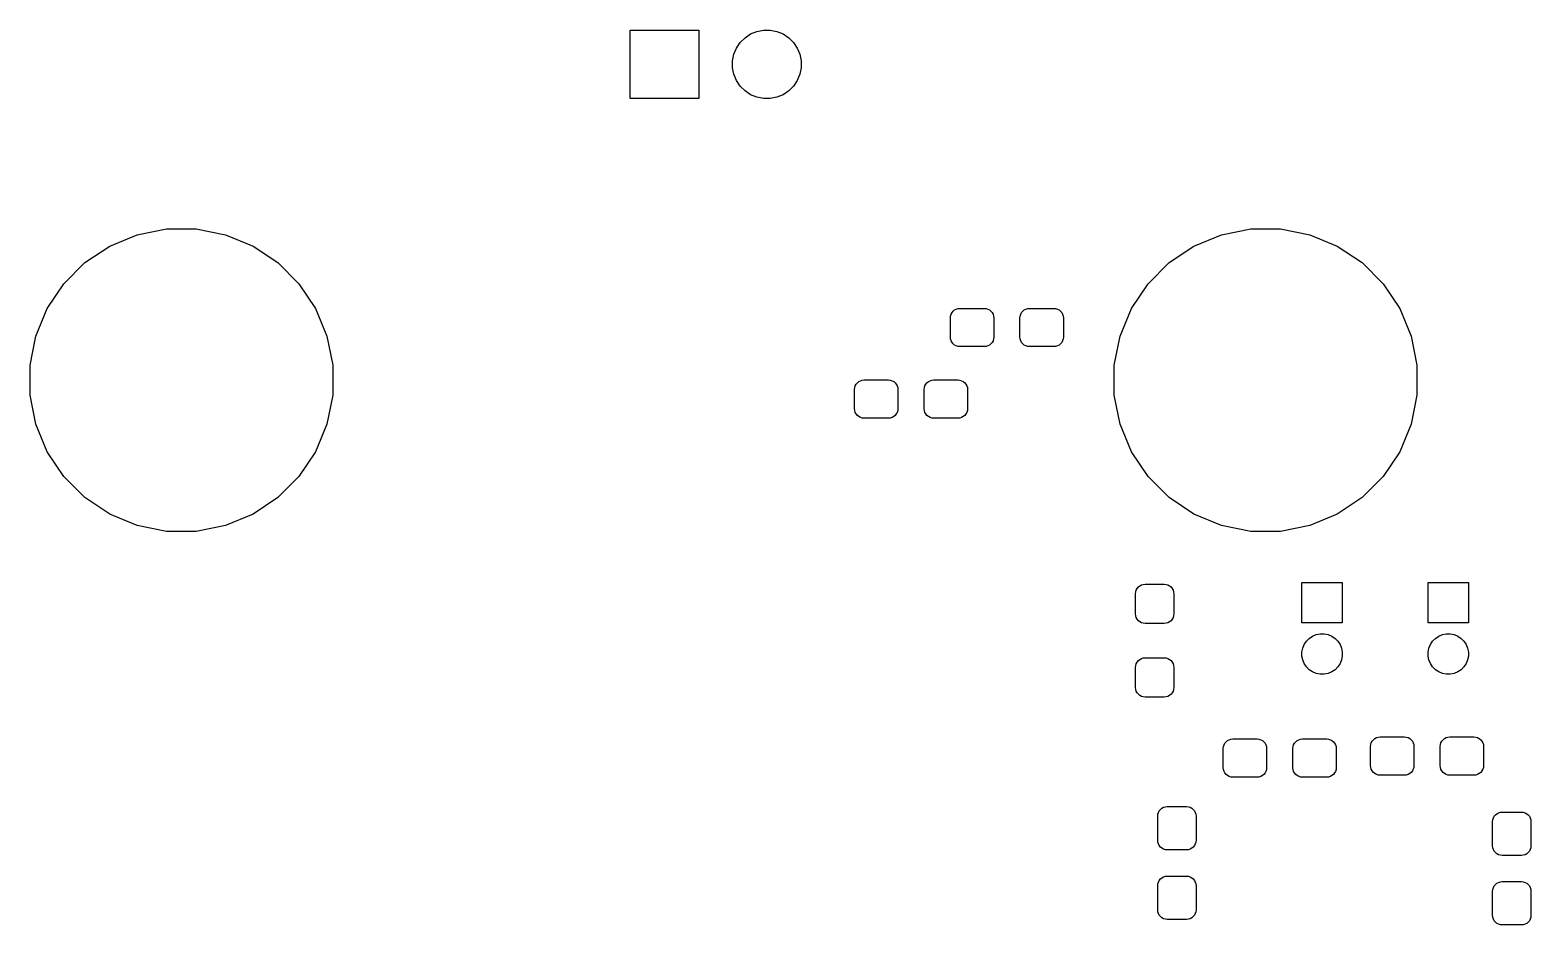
# Model space of a CAD drawing. Extents: x 121.5 to 158.7, y -138 to -93.2.
# Drawn here: x 121.48 to 158.68, y -115.34 to -93.15 of the extents above; entities that cross this region are included whole.
import ezdxf

# ---------------------------------------------------------------- set-up
doc = ezdxf.new("R2010")
doc.units = 0
doc.layers.add('BLACK', color=7, linetype='CONTINUOUS')

msp = doc.modelspace()

# ---------------------------------------------------------------- linework, layer by layer
at = {"layer": 'BLACK', "linetype": 'CONTINUOUS'}
for p, q in [((136.35, -94.85), (136.35, -93.15)), ((136.35, -93.15), (138.05, -93.15)), ((138.05, -93.15), (138.05, -94.85)), ((139.08, -93.458), (139.198, -93.34)), ((139.198, -93.34), (139.337, -93.247)), ((139.337, -93.247), (139.492, -93.183)), ((139.492, -93.183), (139.656, -93.15)), ((139.656, -93.15), (139.824, -93.15)), ((139.824, -93.15), (139.988, -93.183)), ((139.988, -93.183), (140.143, -93.247)), ((140.143, -93.247), (140.282, -93.34)), ((140.282, -93.34), (140.4, -93.458)), ((138.923, -93.752), (138.987, -93.597)), ((138.987, -93.597), (139.08, -93.458)), ((140.4, -93.458), (140.493, -93.597)), ((140.493, -93.597), (140.557, -93.752)), ((138.89, -93.916), (138.923, -93.752)), ((138.89, -94.084), (138.89, -93.916)), ((138.923, -94.248), (138.89, -94.084)), ((140.557, -93.752), (140.59, -93.916)), ((140.59, -94.084), (140.557, -94.248)), ((140.59, -93.916), (140.59, -94.084)), ((138.987, -94.403), (138.923, -94.248)), ((139.08, -94.542), (138.987, -94.403)), ((140.493, -94.403), (140.4, -94.542)), ((140.557, -94.248), (140.493, -94.403)), ((139.198, -94.66), (139.08, -94.542)), ((139.337, -94.753), (139.198, -94.66)), ((139.492, -94.817), (139.337, -94.753)), ((139.656, -94.85), (139.492, -94.817)), ((139.988, -94.817), (139.824, -94.85)), ((140.143, -94.753), (139.988, -94.817)), ((140.282, -94.66), (140.143, -94.753)), ((140.4, -94.542), (140.282, -94.66)), ((138.05, -94.85), (136.35, -94.85)), ((139.824, -94.85), (139.656, -94.85)), ((124.136, -98.224), (124.861, -98.08)), ((124.861, -98.08), (125.599, -98.08)), ((125.599, -98.08), (126.324, -98.224)), ((151.006, -98.224), (151.731, -98.08)), ((151.731, -98.08), (152.469, -98.08)), ((152.469, -98.08), (153.194, -98.224)), ((122.839, -98.917), (123.454, -98.507)), ((123.454, -98.507), (124.136, -98.224)), ((126.324, -98.224), (127.006, -98.507)), ((127.006, -98.507), (127.62, -98.917)), ((149.71, -98.917), (150.324, -98.507)), ((150.324, -98.507), (151.006, -98.224)), ((153.194, -98.224), (153.876, -98.507)), ((153.876, -98.507), (154.49, -98.917)), ((122.317, -99.439), (122.839, -98.917)), ((127.62, -98.917), (128.143, -99.439)), ((149.187, -99.439), (149.71, -98.917)), ((154.49, -98.917), (155.013, -99.439)), ((121.907, -100.054), (122.317, -99.439)), ((128.143, -99.439), (128.553, -100.054)), ((148.777, -100.054), (149.187, -99.439)), ((155.013, -99.439), (155.423, -100.054)), ((121.624, -100.736), (121.907, -100.054)), ((128.553, -100.054), (128.836, -100.736)), ((144.479, -100.055), (144.525, -100.05)), ((144.525, -100.05), (145.125, -100.05)), ((145.125, -100.05), (145.171, -100.055)), ((146.204, -100.055), (146.25, -100.05)), ((146.25, -100.05), (146.85, -100.05)), ((146.85, -100.05), (146.896, -100.055)), ((148.494, -100.736), (148.777, -100.054)), ((155.423, -100.054), (155.706, -100.736)), ((144.287, -100.287), (144.292, -100.241)), ((144.287, -100.762), (144.287, -100.287)), ((144.292, -100.241), (144.306, -100.197)), ((144.306, -100.197), (144.328, -100.156)), ((144.328, -100.156), (144.357, -100.12)), ((144.357, -100.12), (144.393, -100.09)), ((144.393, -100.09), (144.434, -100.068)), ((144.434, -100.068), (144.479, -100.055)), ((145.171, -100.055), (145.216, -100.068)), ((145.216, -100.068), (145.257, -100.09)), ((145.257, -100.09), (145.293, -100.12)), ((145.293, -100.12), (145.322, -100.156)), ((145.322, -100.156), (145.344, -100.197)), ((145.344, -100.197), (145.358, -100.241)), ((145.358, -100.241), (145.362, -100.287)), ((145.362, -100.287), (145.362, -100.762)), ((146.012, -100.287), (146.017, -100.241)), ((146.012, -100.762), (146.012, -100.287)), ((146.017, -100.241), (146.031, -100.197)), ((146.031, -100.197), (146.053, -100.156)), ((146.053, -100.156), (146.082, -100.12)), ((146.082, -100.12), (146.118, -100.09)), ((146.118, -100.09), (146.159, -100.068)), ((146.159, -100.068), (146.204, -100.055)), ((146.896, -100.055), (146.941, -100.068)), ((146.941, -100.068), (146.982, -100.09)), ((146.982, -100.09), (147.018, -100.12)), ((147.018, -100.12), (147.047, -100.156)), ((147.047, -100.156), (147.069, -100.197)), ((147.069, -100.197), (147.083, -100.241)), ((147.083, -100.241), (147.088, -100.287)), ((147.088, -100.287), (147.088, -100.762)), ((121.48, -101.461), (121.624, -100.736)), ((128.836, -100.736), (128.98, -101.461)), ((144.292, -100.809), (144.287, -100.762)), ((145.362, -100.762), (145.358, -100.809)), ((146.017, -100.809), (146.012, -100.762)), ((147.088, -100.762), (147.083, -100.809)), ((148.35, -101.461), (148.494, -100.736)), ((155.706, -100.736), (155.85, -101.461)), ((144.306, -100.853), (144.292, -100.809)), ((144.328, -100.894), (144.306, -100.853)), ((144.357, -100.93), (144.328, -100.894)), ((144.393, -100.96), (144.357, -100.93)), ((144.434, -100.982), (144.393, -100.96)), ((144.479, -100.995), (144.434, -100.982)), ((144.525, -101), (144.479, -100.995)), ((145.125, -101), (144.525, -101)), ((145.171, -100.995), (145.125, -101)), ((145.216, -100.982), (145.171, -100.995)), ((145.257, -100.96), (145.216, -100.982)), ((145.293, -100.93), (145.257, -100.96)), ((145.322, -100.894), (145.293, -100.93)), ((145.344, -100.853), (145.322, -100.894)), ((145.358, -100.809), (145.344, -100.853)), ((146.031, -100.853), (146.017, -100.809)), ((146.053, -100.894), (146.031, -100.853)), ((146.082, -100.93), (146.053, -100.894)), ((146.118, -100.96), (146.082, -100.93)), ((146.159, -100.982), (146.118, -100.96)), ((146.204, -100.995), (146.159, -100.982)), ((146.25, -101), (146.204, -100.995)), ((146.85, -101), (146.25, -101)), ((146.896, -100.995), (146.85, -101)), ((146.941, -100.982), (146.896, -100.995)), ((146.982, -100.96), (146.941, -100.982)), ((147.018, -100.93), (146.982, -100.96)), ((147.047, -100.894), (147.018, -100.93)), ((147.069, -100.853), (147.047, -100.894)), ((147.083, -100.809), (147.069, -100.853)), ((121.48, -102.199), (121.48, -101.461)), ((128.98, -101.461), (128.98, -102.199)), ((148.35, -102.199), (148.35, -101.461)), ((155.85, -101.461), (155.85, -102.199)), ((141.953, -101.931), (141.982, -101.895)), ((141.982, -101.895), (142.018, -101.865)), ((142.018, -101.865), (142.059, -101.843)), ((142.059, -101.843), (142.104, -101.83)), ((142.104, -101.83), (142.15, -101.825)), ((142.15, -101.825), (142.75, -101.825)), ((142.75, -101.825), (142.796, -101.83)), ((142.796, -101.83), (142.841, -101.843)), ((142.841, -101.843), (142.882, -101.865)), ((142.882, -101.865), (142.918, -101.895)), ((142.918, -101.895), (142.947, -101.931)), ((143.678, -101.931), (143.707, -101.895)), ((143.707, -101.895), (143.743, -101.865)), ((143.743, -101.865), (143.784, -101.843)), ((143.784, -101.843), (143.829, -101.83)), ((143.829, -101.83), (143.875, -101.825)), ((143.875, -101.825), (144.475, -101.825)), ((144.475, -101.825), (144.521, -101.83)), ((144.521, -101.83), (144.566, -101.843)), ((144.566, -101.843), (144.607, -101.865)), ((144.607, -101.865), (144.643, -101.895)), ((144.643, -101.895), (144.672, -101.931)), ((121.624, -102.924), (121.48, -102.199)), ((128.98, -102.199), (128.836, -102.924)), ((141.912, -102.062), (141.917, -102.016)), ((141.912, -102.537), (141.912, -102.062)), ((141.917, -102.016), (141.931, -101.972)), ((141.931, -101.972), (141.953, -101.931)), ((142.947, -101.931), (142.969, -101.972)), ((142.969, -101.972), (142.983, -102.016)), ((142.983, -102.016), (142.987, -102.062)), ((142.987, -102.062), (142.987, -102.537)), ((143.637, -102.062), (143.642, -102.016)), ((143.637, -102.537), (143.637, -102.062)), ((143.642, -102.016), (143.656, -101.972)), ((143.656, -101.972), (143.678, -101.931)), ((144.672, -101.931), (144.694, -101.972)), ((144.694, -101.972), (144.708, -102.016)), ((144.708, -102.016), (144.713, -102.062)), ((144.713, -102.062), (144.713, -102.537)), ((148.494, -102.924), (148.35, -102.199)), ((155.85, -102.199), (155.706, -102.924)), ((141.917, -102.584), (141.912, -102.537)), ((141.931, -102.628), (141.917, -102.584)), ((141.953, -102.669), (141.931, -102.628)), ((142.969, -102.628), (142.947, -102.669)), ((142.983, -102.584), (142.969, -102.628)), ((142.987, -102.537), (142.983, -102.584)), ((143.642, -102.584), (143.637, -102.537)), ((143.656, -102.628), (143.642, -102.584)), ((143.678, -102.669), (143.656, -102.628)), ((144.694, -102.628), (144.672, -102.669)), ((144.708, -102.584), (144.694, -102.628)), ((144.713, -102.537), (144.708, -102.584)), ((121.907, -103.606), (121.624, -102.924)), ((128.836, -102.924), (128.553, -103.606)), ((141.982, -102.705), (141.953, -102.669)), ((142.018, -102.735), (141.982, -102.705)), ((142.059, -102.757), (142.018, -102.735)), ((142.104, -102.77), (142.059, -102.757)), ((142.15, -102.775), (142.104, -102.77)), ((142.75, -102.775), (142.15, -102.775)), ((142.796, -102.77), (142.75, -102.775)), ((142.841, -102.757), (142.796, -102.77)), ((142.882, -102.735), (142.841, -102.757)), ((142.918, -102.705), (142.882, -102.735)), ((142.947, -102.669), (142.918, -102.705)), ((143.707, -102.705), (143.678, -102.669)), ((143.743, -102.735), (143.707, -102.705)), ((143.784, -102.757), (143.743, -102.735)), ((143.829, -102.77), (143.784, -102.757)), ((143.875, -102.775), (143.829, -102.77)), ((144.475, -102.775), (143.875, -102.775)), ((144.521, -102.77), (144.475, -102.775)), ((144.566, -102.757), (144.521, -102.77)), ((144.607, -102.735), (144.566, -102.757)), ((144.643, -102.705), (144.607, -102.735)), ((144.672, -102.669), (144.643, -102.705)), ((148.777, -103.606), (148.494, -102.924)), ((155.706, -102.924), (155.423, -103.606)), ((122.317, -104.22), (121.907, -103.606)), ((128.553, -103.606), (128.143, -104.22)), ((149.187, -104.22), (148.777, -103.606)), ((155.423, -103.606), (155.013, -104.22)), ((122.839, -104.743), (122.317, -104.22)), ((128.143, -104.22), (127.62, -104.743)), ((149.71, -104.743), (149.187, -104.22)), ((155.013, -104.22), (154.49, -104.743)), ((123.454, -105.153), (122.839, -104.743)), ((127.62, -104.743), (127.006, -105.153)), ((150.324, -105.153), (149.71, -104.743)), ((154.49, -104.743), (153.876, -105.153)), ((124.136, -105.436), (123.454, -105.153)), ((127.006, -105.153), (126.324, -105.436)), ((151.006, -105.436), (150.324, -105.153)), ((153.876, -105.153), (153.194, -105.436)), ((124.861, -105.58), (124.136, -105.436)), ((125.599, -105.58), (124.861, -105.58)), ((126.324, -105.436), (125.599, -105.58)), ((151.731, -105.58), (151.006, -105.436)), ((152.469, -105.58), (151.731, -105.58)), ((153.194, -105.436), (152.469, -105.58)), ((148.875, -107.125), (148.88, -107.079)), ((148.88, -107.079), (148.893, -107.034)), ((148.893, -107.034), (148.915, -106.993)), ((148.915, -106.993), (148.945, -106.957)), ((148.945, -106.957), (148.981, -106.928)), ((148.981, -106.928), (149.022, -106.906)), ((149.022, -106.906), (149.066, -106.892)), ((149.066, -106.892), (149.112, -106.887)), ((149.112, -106.887), (149.588, -106.887)), ((149.588, -106.887), (149.634, -106.892)), ((149.634, -106.892), (149.678, -106.906)), ((149.678, -106.906), (149.719, -106.928)), ((149.719, -106.928), (149.755, -106.957)), ((149.755, -106.957), (149.785, -106.993)), ((149.785, -106.993), (149.807, -107.034)), ((149.807, -107.034), (149.82, -107.079)), ((149.82, -107.079), (149.825, -107.125)), ((153, -107.85), (153, -106.85)), ((153, -106.85), (154, -106.85)), ((154, -106.85), (154, -107.85)), ((156.125, -107.85), (156.125, -106.85)), ((156.125, -106.85), (157.125, -106.85)), ((157.125, -106.85), (157.125, -107.85)), ((148.875, -107.625), (148.875, -107.125)), ((149.825, -107.125), (149.825, -107.625)), ((148.88, -107.671), (148.875, -107.625)), ((148.893, -107.716), (148.88, -107.671)), ((148.915, -107.757), (148.893, -107.716)), ((148.945, -107.793), (148.915, -107.757)), ((148.981, -107.822), (148.945, -107.793)), ((149.022, -107.844), (148.981, -107.822)), ((149.066, -107.858), (149.022, -107.844)), ((149.112, -107.862), (149.066, -107.858)), ((149.588, -107.862), (149.112, -107.862)), ((149.634, -107.858), (149.588, -107.862)), ((149.678, -107.844), (149.634, -107.858)), ((149.719, -107.822), (149.678, -107.844)), ((149.755, -107.793), (149.719, -107.822)), ((149.785, -107.757), (149.755, -107.793)), ((149.807, -107.716), (149.785, -107.757)), ((149.82, -107.671), (149.807, -107.716)), ((149.825, -107.625), (149.82, -107.671)), ((154, -107.85), (153, -107.85)), ((157.125, -107.85), (156.125, -107.85)), ((153.112, -108.301), (153.181, -108.232)), ((153.181, -108.232), (153.263, -108.177)), ((153.263, -108.177), (153.354, -108.139)), ((153.354, -108.139), (153.451, -108.12)), ((153.451, -108.12), (153.549, -108.12)), ((153.549, -108.12), (153.646, -108.139)), ((153.646, -108.139), (153.737, -108.177)), ((153.737, -108.177), (153.819, -108.232)), ((153.819, -108.232), (153.888, -108.301)), ((156.237, -108.301), (156.306, -108.232)), ((156.306, -108.232), (156.388, -108.177)), ((156.388, -108.177), (156.479, -108.139)), ((156.479, -108.139), (156.576, -108.12)), ((156.576, -108.12), (156.674, -108.12)), ((156.674, -108.12), (156.771, -108.139)), ((156.771, -108.139), (156.862, -108.177)), ((156.862, -108.177), (156.944, -108.232)), ((156.944, -108.232), (157.013, -108.301)), ((153, -108.571), (153.019, -108.474)), ((153, -108.669), (153, -108.571)), ((153.019, -108.474), (153.057, -108.383)), ((153.057, -108.383), (153.112, -108.301)), ((153.888, -108.301), (153.943, -108.383)), ((153.943, -108.383), (153.981, -108.474)), ((153.981, -108.474), (154, -108.571)), ((154, -108.571), (154, -108.669)), ((156.125, -108.571), (156.144, -108.474)), ((156.125, -108.669), (156.125, -108.571)), ((156.144, -108.474), (156.182, -108.383)), ((156.182, -108.383), (156.237, -108.301)), ((157.013, -108.301), (157.068, -108.383)), ((157.068, -108.383), (157.106, -108.474)), ((157.106, -108.474), (157.125, -108.571)), ((157.125, -108.571), (157.125, -108.669)), ((148.875, -108.95), (148.88, -108.904)), ((148.875, -109.45), (148.875, -108.95)), ((148.88, -108.904), (148.893, -108.859)), ((148.893, -108.859), (148.915, -108.818)), ((148.915, -108.818), (148.945, -108.782)), ((148.945, -108.782), (148.981, -108.753)), ((148.981, -108.753), (149.022, -108.731)), ((149.022, -108.731), (149.066, -108.717)), ((149.066, -108.717), (149.112, -108.712)), ((149.112, -108.712), (149.588, -108.712)), ((149.588, -108.712), (149.634, -108.717)), ((149.634, -108.717), (149.678, -108.731)), ((149.678, -108.731), (149.719, -108.753)), ((149.719, -108.753), (149.755, -108.782)), ((149.755, -108.782), (149.785, -108.818)), ((149.785, -108.818), (149.807, -108.859)), ((149.807, -108.859), (149.82, -108.904)), ((149.82, -108.904), (149.825, -108.95)), ((149.825, -108.95), (149.825, -109.45)), ((153.019, -108.766), (153, -108.669)), ((153.057, -108.857), (153.019, -108.766)), ((153.112, -108.939), (153.057, -108.857)), ((153.181, -109.008), (153.112, -108.939)), ((153.888, -108.939), (153.819, -109.008)), ((153.943, -108.857), (153.888, -108.939)), ((153.981, -108.766), (153.943, -108.857)), ((154, -108.669), (153.981, -108.766)), ((156.144, -108.766), (156.125, -108.669)), ((156.182, -108.857), (156.144, -108.766)), ((156.237, -108.939), (156.182, -108.857)), ((156.306, -109.008), (156.237, -108.939)), ((157.013, -108.939), (156.944, -109.008)), ((157.068, -108.857), (157.013, -108.939)), ((157.106, -108.766), (157.068, -108.857)), ((157.125, -108.669), (157.106, -108.766)), ((153.263, -109.063), (153.181, -109.008)), ((153.354, -109.101), (153.263, -109.063)), ((153.451, -109.12), (153.354, -109.101)), ((153.549, -109.12), (153.451, -109.12)), ((153.646, -109.101), (153.549, -109.12)), ((153.737, -109.063), (153.646, -109.101)), ((153.819, -109.008), (153.737, -109.063)), ((156.388, -109.063), (156.306, -109.008)), ((156.479, -109.101), (156.388, -109.063)), ((156.576, -109.12), (156.479, -109.101)), ((156.674, -109.12), (156.576, -109.12)), ((156.771, -109.101), (156.674, -109.12)), ((156.862, -109.063), (156.771, -109.101)), ((156.944, -109.008), (156.862, -109.063)), ((148.88, -109.496), (148.875, -109.45)), ((148.893, -109.541), (148.88, -109.496)), ((148.915, -109.582), (148.893, -109.541)), ((148.945, -109.618), (148.915, -109.582)), ((148.981, -109.647), (148.945, -109.618)), ((149.022, -109.669), (148.981, -109.647)), ((149.066, -109.683), (149.022, -109.669)), ((149.112, -109.688), (149.066, -109.683)), ((149.588, -109.688), (149.112, -109.688)), ((149.634, -109.683), (149.588, -109.688)), ((149.678, -109.669), (149.634, -109.683)), ((149.719, -109.647), (149.678, -109.669)), ((149.755, -109.618), (149.719, -109.647)), ((149.785, -109.582), (149.755, -109.618)), ((149.807, -109.541), (149.785, -109.582)), ((149.82, -109.496), (149.807, -109.541)), ((149.825, -109.45), (149.82, -109.496)), ((151.068, -110.872), (151.09, -110.831)), ((151.09, -110.831), (151.12, -110.795)), ((151.12, -110.795), (151.156, -110.765)), ((151.156, -110.765), (151.197, -110.743)), ((151.197, -110.743), (151.241, -110.73)), ((151.241, -110.73), (151.287, -110.725)), ((151.287, -110.725), (151.887, -110.725)), ((151.887, -110.725), (151.934, -110.73)), ((151.934, -110.73), (151.978, -110.743)), ((151.978, -110.743), (152.019, -110.765)), ((152.019, -110.765), (152.055, -110.795)), ((152.055, -110.795), (152.085, -110.831)), ((152.085, -110.831), (152.107, -110.872)), ((152.793, -110.872), (152.815, -110.831)), ((152.815, -110.831), (152.845, -110.795)), ((152.845, -110.795), (152.881, -110.765)), ((152.881, -110.765), (152.922, -110.743)), ((152.922, -110.743), (152.966, -110.73)), ((152.966, -110.73), (153.012, -110.725)), ((153.012, -110.725), (153.612, -110.725)), ((153.612, -110.725), (153.659, -110.73)), ((153.659, -110.73), (153.703, -110.743)), ((153.703, -110.743), (153.744, -110.765)), ((153.744, -110.765), (153.78, -110.795)), ((153.78, -110.795), (153.81, -110.831)), ((153.81, -110.831), (153.832, -110.872)), ((154.705, -110.866), (154.718, -110.822)), ((154.718, -110.822), (154.74, -110.781)), ((154.74, -110.781), (154.77, -110.745)), ((154.77, -110.745), (154.806, -110.715)), ((154.806, -110.715), (154.847, -110.693)), ((154.847, -110.693), (154.891, -110.68)), ((154.891, -110.68), (154.938, -110.675)), ((154.938, -110.675), (155.537, -110.675)), ((155.537, -110.675), (155.584, -110.68)), ((155.584, -110.68), (155.628, -110.693)), ((155.628, -110.693), (155.669, -110.715)), ((155.669, -110.715), (155.705, -110.745)), ((155.705, -110.745), (155.735, -110.781)), ((155.735, -110.781), (155.757, -110.822)), ((155.757, -110.822), (155.77, -110.866)), ((156.43, -110.866), (156.443, -110.822)), ((156.443, -110.822), (156.465, -110.781)), ((156.465, -110.781), (156.495, -110.745)), ((156.495, -110.745), (156.531, -110.715)), ((156.531, -110.715), (156.572, -110.693)), ((156.572, -110.693), (156.616, -110.68)), ((156.616, -110.68), (156.662, -110.675)), ((156.662, -110.675), (157.262, -110.675)), ((157.262, -110.675), (157.309, -110.68)), ((157.309, -110.68), (157.353, -110.693)), ((157.353, -110.693), (157.394, -110.715)), ((157.394, -110.715), (157.43, -110.745)), ((157.43, -110.745), (157.46, -110.781)), ((157.46, -110.781), (157.482, -110.822)), ((157.482, -110.822), (157.495, -110.866)), ((151.05, -110.962), (151.055, -110.916)), ((151.05, -111.438), (151.05, -110.962)), ((151.055, -110.916), (151.068, -110.872)), ((152.107, -110.872), (152.12, -110.916)), ((152.12, -110.916), (152.125, -110.962)), ((152.125, -110.962), (152.125, -111.438)), ((152.775, -110.962), (152.78, -110.916)), ((152.775, -111.438), (152.775, -110.962)), ((152.78, -110.916), (152.793, -110.872)), ((153.832, -110.872), (153.845, -110.916)), ((153.845, -110.916), (153.85, -110.962)), ((153.85, -110.962), (153.85, -111.438)), ((154.7, -110.912), (154.705, -110.866)), ((154.7, -111.387), (154.7, -110.912)), ((155.77, -110.866), (155.775, -110.912)), ((155.775, -110.912), (155.775, -111.387)), ((156.425, -110.912), (156.43, -110.866)), ((156.425, -111.387), (156.425, -110.912)), ((157.495, -110.866), (157.5, -110.912)), ((157.5, -110.912), (157.5, -111.387)), ((151.055, -111.484), (151.05, -111.438)), ((151.068, -111.528), (151.055, -111.484)), ((151.09, -111.569), (151.068, -111.528)), ((151.12, -111.605), (151.09, -111.569)), ((152.085, -111.569), (152.055, -111.605)), ((152.107, -111.528), (152.085, -111.569)), ((152.12, -111.484), (152.107, -111.528)), ((152.125, -111.438), (152.12, -111.484)), ((152.78, -111.484), (152.775, -111.438)), ((152.793, -111.528), (152.78, -111.484)), ((152.815, -111.569), (152.793, -111.528)), ((152.845, -111.605), (152.815, -111.569)), ((153.81, -111.569), (153.78, -111.605)), ((153.832, -111.528), (153.81, -111.569)), ((153.845, -111.484), (153.832, -111.528)), ((153.85, -111.438), (153.845, -111.484)), ((154.705, -111.434), (154.7, -111.387)), ((154.718, -111.478), (154.705, -111.434)), ((154.74, -111.519), (154.718, -111.478)), ((154.77, -111.555), (154.74, -111.519)), ((154.806, -111.585), (154.77, -111.555)), ((154.847, -111.607), (154.806, -111.585)), ((155.669, -111.585), (155.628, -111.607)), ((155.705, -111.555), (155.669, -111.585)), ((155.735, -111.519), (155.705, -111.555)), ((155.757, -111.478), (155.735, -111.519)), ((155.77, -111.434), (155.757, -111.478)), ((155.775, -111.387), (155.77, -111.434)), ((156.43, -111.434), (156.425, -111.387)), ((156.443, -111.478), (156.43, -111.434)), ((156.465, -111.519), (156.443, -111.478)), ((156.495, -111.555), (156.465, -111.519)), ((156.531, -111.585), (156.495, -111.555)), ((156.572, -111.607), (156.531, -111.585)), ((157.394, -111.585), (157.353, -111.607)), ((157.43, -111.555), (157.394, -111.585)), ((157.46, -111.519), (157.43, -111.555)), ((157.482, -111.478), (157.46, -111.519)), ((157.495, -111.434), (157.482, -111.478)), ((157.5, -111.387), (157.495, -111.434)), ((151.156, -111.635), (151.12, -111.605)), ((151.197, -111.657), (151.156, -111.635)), ((151.241, -111.67), (151.197, -111.657)), ((151.287, -111.675), (151.241, -111.67)), ((151.887, -111.675), (151.287, -111.675)), ((151.934, -111.67), (151.887, -111.675)), ((151.978, -111.657), (151.934, -111.67)), ((152.019, -111.635), (151.978, -111.657)), ((152.055, -111.605), (152.019, -111.635)), ((152.881, -111.635), (152.845, -111.605)), ((152.922, -111.657), (152.881, -111.635)), ((152.966, -111.67), (152.922, -111.657)), ((153.012, -111.675), (152.966, -111.67)), ((153.612, -111.675), (153.012, -111.675)), ((153.659, -111.67), (153.612, -111.675)), ((153.703, -111.657), (153.659, -111.67)), ((153.744, -111.635), (153.703, -111.657)), ((153.78, -111.605), (153.744, -111.635)), ((154.891, -111.62), (154.847, -111.607)), ((154.938, -111.625), (154.891, -111.62)), ((155.537, -111.625), (154.938, -111.625)), ((155.584, -111.62), (155.537, -111.625)), ((155.628, -111.607), (155.584, -111.62)), ((156.616, -111.62), (156.572, -111.607)), ((156.662, -111.625), (156.616, -111.62)), ((157.262, -111.625), (156.662, -111.625)), ((157.309, -111.62), (157.262, -111.625)), ((157.353, -111.607), (157.309, -111.62)), ((149.425, -112.637), (149.43, -112.591)), ((149.425, -113.237), (149.425, -112.637)), ((149.43, -112.591), (149.443, -112.547)), ((149.443, -112.547), (149.465, -112.506)), ((149.465, -112.506), (149.495, -112.47)), ((149.495, -112.47), (149.531, -112.44)), ((149.531, -112.44), (149.572, -112.418)), ((149.572, -112.418), (149.616, -112.405)), ((149.616, -112.405), (149.662, -112.4)), ((149.662, -112.4), (150.137, -112.4)), ((150.137, -112.4), (150.184, -112.405)), ((150.184, -112.405), (150.228, -112.418)), ((150.228, -112.418), (150.269, -112.44)), ((150.269, -112.44), (150.305, -112.47)), ((150.305, -112.47), (150.335, -112.506)), ((150.335, -112.506), (150.357, -112.547)), ((150.357, -112.547), (150.37, -112.591)), ((150.37, -112.591), (150.375, -112.637)), ((150.375, -112.637), (150.375, -113.237)), ((157.73, -112.729), (157.743, -112.684)), ((157.743, -112.684), (157.765, -112.643)), ((157.765, -112.643), (157.795, -112.607)), ((157.795, -112.607), (157.831, -112.578)), ((157.831, -112.578), (157.872, -112.556)), ((157.872, -112.556), (157.916, -112.542)), ((157.916, -112.542), (157.963, -112.537)), ((157.963, -112.537), (158.438, -112.537)), ((158.438, -112.537), (158.484, -112.542)), ((158.484, -112.542), (158.528, -112.556)), ((158.528, -112.556), (158.569, -112.578)), ((158.569, -112.578), (158.605, -112.607)), ((158.605, -112.607), (158.635, -112.643)), ((158.635, -112.643), (158.657, -112.684)), ((158.657, -112.684), (158.67, -112.729)), ((157.725, -112.775), (157.73, -112.729)), ((157.725, -113.375), (157.725, -112.775)), ((158.67, -112.729), (158.675, -112.775)), ((158.675, -112.775), (158.675, -113.375)), ((149.43, -113.284), (149.425, -113.237)), ((149.443, -113.328), (149.43, -113.284)), ((149.465, -113.369), (149.443, -113.328)), ((149.495, -113.405), (149.465, -113.369)), ((149.531, -113.435), (149.495, -113.405)), ((149.572, -113.457), (149.531, -113.435)), ((150.269, -113.435), (150.228, -113.457)), ((150.305, -113.405), (150.269, -113.435)), ((150.335, -113.369), (150.305, -113.405)), ((150.357, -113.328), (150.335, -113.369)), ((150.37, -113.284), (150.357, -113.328)), ((150.375, -113.237), (150.37, -113.284)), ((157.73, -113.421), (157.725, -113.375)), ((157.743, -113.466), (157.73, -113.421)), ((158.67, -113.421), (158.657, -113.466)), ((158.675, -113.375), (158.67, -113.421)), ((149.616, -113.47), (149.572, -113.457)), ((149.662, -113.475), (149.616, -113.47)), ((150.137, -113.475), (149.662, -113.475)), ((150.184, -113.47), (150.137, -113.475)), ((150.228, -113.457), (150.184, -113.47)), ((157.765, -113.507), (157.743, -113.466)), ((157.795, -113.543), (157.765, -113.507)), ((157.831, -113.572), (157.795, -113.543)), ((157.872, -113.594), (157.831, -113.572)), ((157.916, -113.608), (157.872, -113.594)), ((157.963, -113.612), (157.916, -113.608)), ((158.438, -113.612), (157.963, -113.612)), ((158.484, -113.608), (158.438, -113.612)), ((158.528, -113.594), (158.484, -113.608)), ((158.569, -113.572), (158.528, -113.594)), ((158.605, -113.543), (158.569, -113.572)), ((158.635, -113.507), (158.605, -113.543)), ((158.657, -113.466), (158.635, -113.507)), ((149.495, -114.195), (149.531, -114.165)), ((149.531, -114.165), (149.572, -114.143)), ((149.572, -114.143), (149.616, -114.13)), ((149.616, -114.13), (149.662, -114.125)), ((149.662, -114.125), (150.137, -114.125)), ((150.137, -114.125), (150.184, -114.13)), ((150.184, -114.13), (150.228, -114.143)), ((150.228, -114.143), (150.269, -114.165)), ((150.269, -114.165), (150.305, -114.195)), ((149.425, -114.362), (149.43, -114.316)), ((149.425, -114.962), (149.425, -114.362)), ((149.43, -114.316), (149.443, -114.272)), ((149.443, -114.272), (149.465, -114.231)), ((149.465, -114.231), (149.495, -114.195)), ((150.305, -114.195), (150.335, -114.231)), ((150.335, -114.231), (150.357, -114.272)), ((150.357, -114.272), (150.37, -114.316)), ((150.37, -114.316), (150.375, -114.362)), ((150.375, -114.362), (150.375, -114.962)), ((157.725, -114.5), (157.73, -114.454)), ((157.725, -115.1), (157.725, -114.5)), ((157.73, -114.454), (157.743, -114.409)), ((157.743, -114.409), (157.765, -114.368)), ((157.765, -114.368), (157.795, -114.332)), ((157.795, -114.332), (157.831, -114.303)), ((157.831, -114.303), (157.872, -114.281)), ((157.872, -114.281), (157.916, -114.267)), ((157.916, -114.267), (157.963, -114.262)), ((157.963, -114.262), (158.438, -114.262)), ((158.438, -114.262), (158.484, -114.267)), ((158.484, -114.267), (158.528, -114.281)), ((158.528, -114.281), (158.569, -114.303)), ((158.569, -114.303), (158.605, -114.332)), ((158.605, -114.332), (158.635, -114.368)), ((158.635, -114.368), (158.657, -114.409)), ((158.657, -114.409), (158.67, -114.454)), ((158.67, -114.454), (158.675, -114.5)), ((158.675, -114.5), (158.675, -115.1)), ((149.43, -115.009), (149.425, -114.962)), ((149.443, -115.053), (149.43, -115.009)), ((149.465, -115.094), (149.443, -115.053)), ((149.495, -115.13), (149.465, -115.094)), ((149.531, -115.16), (149.495, -115.13)), ((149.572, -115.182), (149.531, -115.16)), ((149.616, -115.195), (149.572, -115.182)), ((149.662, -115.2), (149.616, -115.195)), ((150.137, -115.2), (149.662, -115.2)), ((150.184, -115.195), (150.137, -115.2)), ((150.228, -115.182), (150.184, -115.195)), ((150.269, -115.16), (150.228, -115.182)), ((150.305, -115.13), (150.269, -115.16)), ((150.335, -115.094), (150.305, -115.13)), ((150.357, -115.053), (150.335, -115.094)), ((150.37, -115.009), (150.357, -115.053)), ((150.375, -114.962), (150.37, -115.009)), ((157.73, -115.146), (157.725, -115.1)), ((157.743, -115.191), (157.73, -115.146)), ((157.765, -115.232), (157.743, -115.191)), ((157.795, -115.268), (157.765, -115.232)), ((157.831, -115.297), (157.795, -115.268)), ((157.872, -115.319), (157.831, -115.297)), ((158.569, -115.297), (158.528, -115.319)), ((158.605, -115.268), (158.569, -115.297)), ((158.635, -115.232), (158.605, -115.268)), ((158.657, -115.191), (158.635, -115.232)), ((158.67, -115.146), (158.657, -115.191)), ((158.675, -115.1), (158.67, -115.146)), ((157.916, -115.333), (157.872, -115.319)), ((157.963, -115.337), (157.916, -115.333)), ((158.438, -115.337), (157.963, -115.337)), ((158.484, -115.333), (158.438, -115.337)), ((158.528, -115.319), (158.484, -115.333))]:
    msp.add_line(p, q, dxfattribs=at)

doc.saveas('drawing.dxf')
